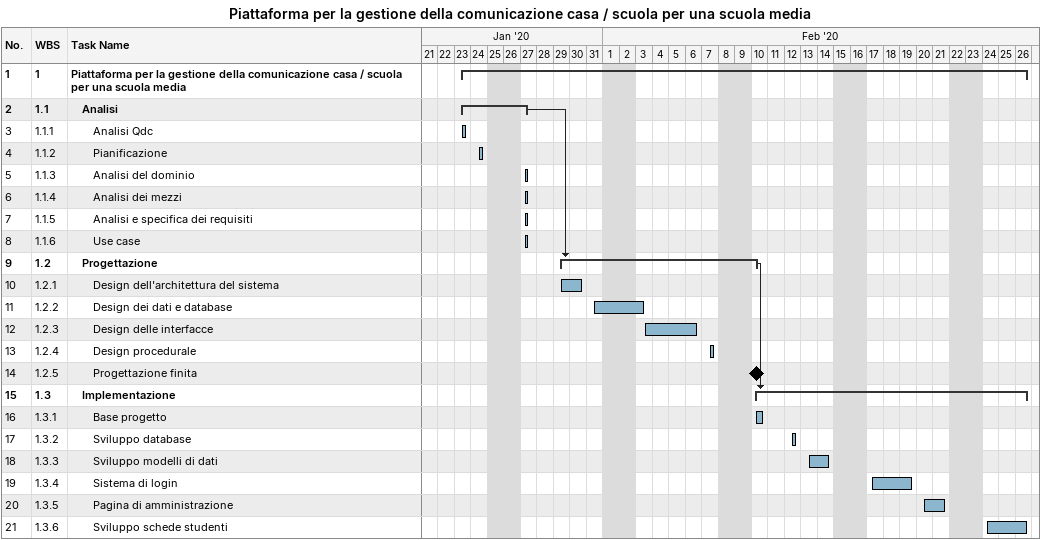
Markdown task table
Piattaforma per la gestione della comunicazione casa / scuola per una scuola media

| ID | WBS | Task | Start | Finish | Predecessors |
|---|---|---|---|---|---|
| 1 | 1 | **Piattaforma per la gestione della comunicazione casa / scuola per una scuola media** | 2020-01-23 | 2020-02-26 |  |
| 2 | 1.1 | **Analisi** | 2020-01-23 | 2020-01-27 |  |
| 3 | 1.1.1 | Analisi Qdc | 2020-01-23 | 2020-01-23 |  |
| 4 | 1.1.2 | Pianificazione | 2020-01-24 | 2020-01-24 |  |
| 5 | 1.1.3 | Analisi del dominio | 2020-01-27 | 2020-01-27 |  |
| 6 | 1.1.4 | Analisi dei mezzi | 2020-01-27 | 2020-01-27 |  |
| 7 | 1.1.5 | Analisi e specifica dei requisiti | 2020-01-27 | 2020-01-27 |  |
| 8 | 1.1.6 | Use case | 2020-01-27 | 2020-01-27 |  |
| 9 | 1.2 | **Progettazione** | 2020-01-29 | 2020-02-10 | 2 |
| 10 | 1.2.1 | Design dell'architettura del sistema | 2020-01-29 | 2020-01-30 |  |
| 11 | 1.2.2 | Design dei dati e database | 2020-01-31 | 2020-02-03 |  |
| 12 | 1.2.3 | Design delle interfacce | 2020-02-03 | 2020-02-06 |  |
| 13 | 1.2.4 | Design procedurale | 2020-02-07 | 2020-02-07 |  |
| 14 | 1.2.5 | Progettazione finita (milestone) | 2020-02-10 | 2020-02-10 |  |
| 15 | 1.3 | **Implementazione** | 2020-02-10 | 2020-02-26 | 9 |
| 16 | 1.3.1 | Base progetto | 2020-02-10 | 2020-02-10 |  |
| 17 | 1.3.2 | Sviluppo database | 2020-02-12 | 2020-02-12 |  |
| 18 | 1.3.3 | Sviluppo modelli di dati | 2020-02-13 | 2020-02-14 |  |
| 19 | 1.3.4 | Sistema di login | 2020-02-17 | 2020-02-19 |  |
| 20 | 1.3.5 | Pagina di amministrazione | 2020-02-20 | 2020-02-21 |  |
| 21 | 1.3.6 | Sviluppo schede studenti | 2020-02-24 | 2020-02-26 |  |
